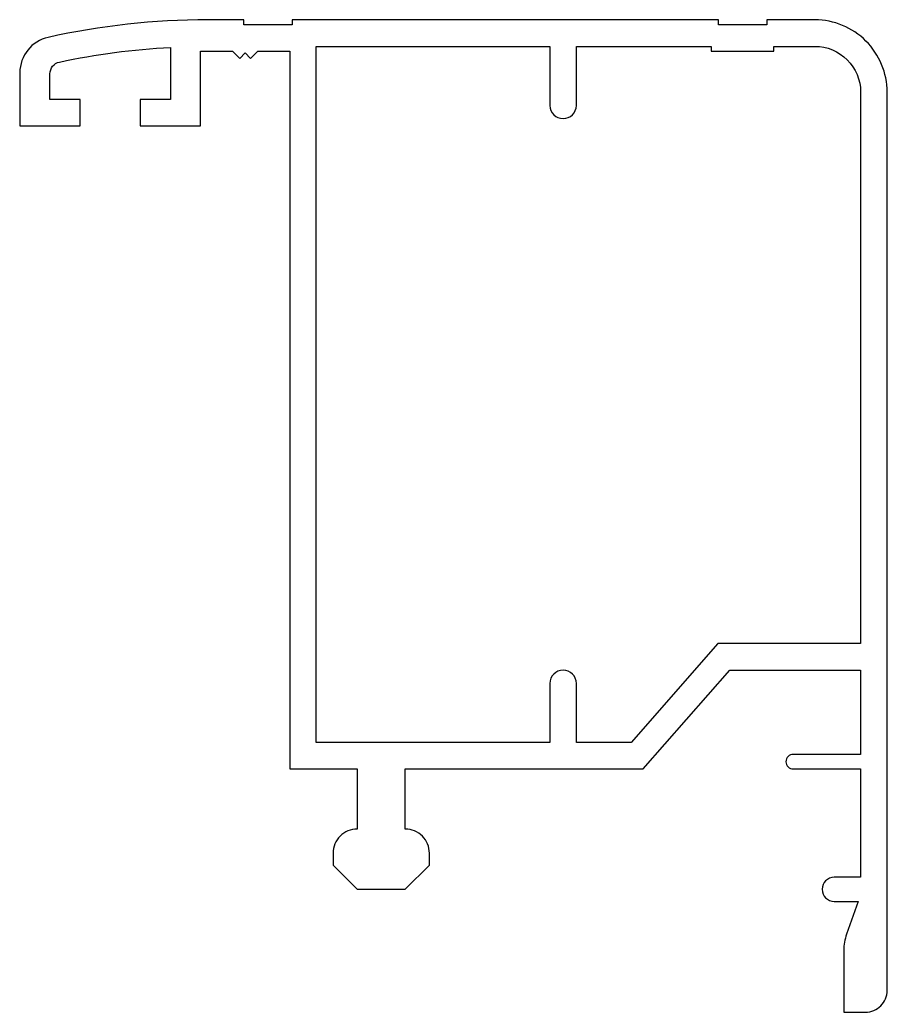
# Model space of a CAD drawing. Extents: x 316.2 to 352.2, y 678.4 to 719.6.
import ezdxf

# ---------------------------------------------------------------- set-up
doc = ezdxf.new("R2010")
doc.units = 0
doc.layers.get('0').update_dxf_attribs({"linetype": 'CONTINUOUS'})

msp = doc.modelspace()

# ---------------------------------------------------------------- linework, layer by layer
msp.add_lwpolyline([(317.816, 717.824, -0.039491), (322.42, 718.433), (322.42, 716.274), (321.17, 716.274), (321.17, 715.174), (323.67, 715.174), (323.67, 718.274), (324.995, 718.274), (325.295, 717.974), (325.52, 718.199), (325.745, 717.974), (326.045, 718.274), (327.37, 718.274), (327.37, 688.474), (330.17, 688.474), (330.17, 685.974, 0.414214), (329.17, 684.974), (329.17, 684.474), (330.17, 683.474), (332.17, 683.474), (333.17, 684.474), (333.17, 684.974, 0.414214), (332.17, 685.974), (332.17, 688.474), (342.047, 688.474), (345.647, 692.574), (351.07, 692.574), (351.07, 690.099), (351.07, 689.074), (348.27, 689.074, 0.414214), (347.97, 688.774), (347.97, 688.774, 0.414214), (348.27, 688.474), (351.07, 688.474), (351.07, 683.974), (349.97, 683.974, 1), (349.97, 682.974), (350.97, 682.974), (350.486, 681.61, 0.085537), (350.37, 680.941), (350.37, 678.374), (351.27, 678.374, 0.414214), (352.17, 679.274), (352.17, 716.574, 0.414214), (349.17, 719.574), (347.17, 719.574), (347.17, 719.374), (345.17, 719.374), (345.17, 719.574), (327.47, 719.574), (327.47, 719.374), (325.47, 719.374), (325.47, 719.574), (323.97, 719.574, 0.054686), (317.345, 718.847, 0.35154), (316.17, 717.383), (316.17, 715.174), (318.67, 715.174), (318.67, 716.274), (317.42, 716.274), (317.42, 717.335, -0.353809), (317.816, 717.824)], format="xyb")
msp.add_lwpolyline([(351.07, 716.574), (351.07, 693.674), (345.149, 693.674), (341.549, 689.574), (339.27, 689.574), (339.27, 692.024, 1), (338.17, 692.024), (338.17, 689.574), (328.47, 689.574), (328.47, 718.474), (338.17, 718.474), (338.17, 716.024, 1), (339.27, 716.024), (339.27, 718.474), (344.87, 718.474), (344.87, 718.274), (347.47, 718.274), (347.47, 718.474), (349.17, 718.474, -0.414214)], format="xyb", close=True)

doc.saveas('drawing.dxf')
